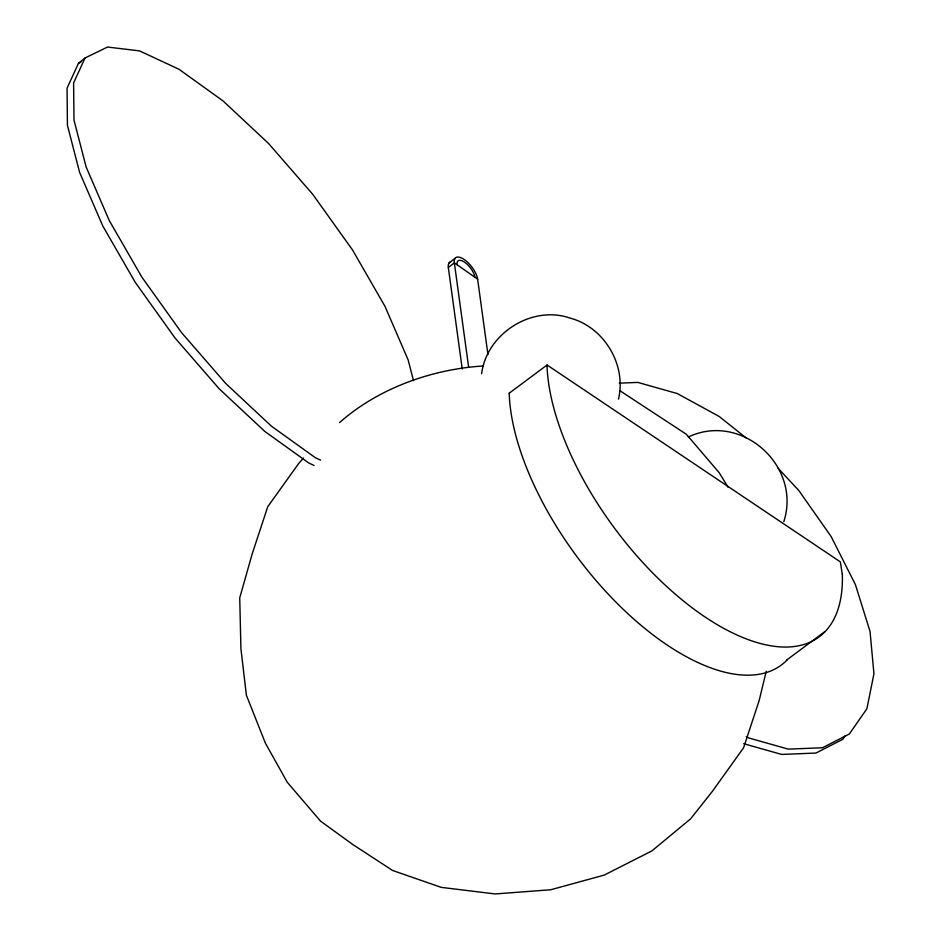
<?xml version="1.0" encoding="UTF-8"?>
<svg xmlns="http://www.w3.org/2000/svg" width="941" height="941" viewBox="0 0 941 941"><rect width="100%" height="100%" fill="white"/><g stroke="black" fill="none" stroke-linecap="round" stroke-linejoin="round"><path stroke-width="1.41" d="M481.639 373.671C486.662 333.726 531.841 304.672 570.281 318.152C604.24 327.197 626.753 365.014 618.449 399.172M783.818 521.643C801.838 465.83 741.296 411.711 688.259 437.036M766.256 671.168L759.175 700.516L743.566 747.801L712.29 791.487L690.588 818.858L651.948 850.887L604.263 875.071L550.791 889.751L495.166 893.95L441.2 887.363L392.55 870.449L352.546 844.348L320.434 821.034L287.228 782.206L265.386 743.131L246.389 695.27L240.92 648.584L239.732 597.829L252.317 553.449L267.762 506.693L298.685 463.478L303.496 458.02M413.511 380.635L408.135 359.897L384.987 306.343L352.452 249.859L312.73 194.305L268.55 143.467L222.899 100.805L178.908 69.234L139.574 50.896L107.556 47.05L85.066 57.954L78.503 63.247L67.058 88.16L67.434 125.376L79.609 172.368L102.757 225.922L135.292 282.406L175.014 337.96L219.194 388.798L264.844 431.449L308.836 463.031L314.082 465.477M85.066 57.954L73.61 82.855L73.986 120.072L86.16 167.063L109.309 220.617L141.856 277.101L181.566 332.655L225.758 383.493L271.396 426.155L315.388 457.726L320.634 460.173M845.289 735.697L842.783 739.297L815.941 753.059L781.653 754.423L743.637 743.684M339.572 422.556C378.188 388.339 431.978 369.084 483.145 366.002M449.116 262.939L455.126 258.257M462.231 368.99L448.328 267.503L454.338 262.821A16.809 7.081 52.1 0 1 464.431 259.669A16.809 7.081 52.1 0 1 477.628 279.171L487.944 354.557M509.269 393.15L547.062 365.002L840.36 561.883L842.207 573.928M786.97 659.817L824.763 631.67M78.503 63.247L81.008 62.035M619.272 383.14L637.845 382.411L677.261 393.55L719.124 416.416L746.001 437.859M746.248 736.591L748.789 737.979L788.205 749.118L822.505 747.754L849.335 733.992L866.884 708.773L873.942 673.803L870.037 631.458L855.428 584.655L831.126 536.546L798.768 490.437L778.195 468.383M619.966 390.762L686.307 434.236L719.147 472.641L728.216 487.414M477.628 279.171L454.338 262.821L468.642 367.202M448.328 267.503A16.809 7.081 52.1 0 1 450.645 261.892M457.079 264.739A12.856 5.411 52.1 0 1 464.795 262.339A12.856 5.411 52.1 0 1 474.887 277.242M787.099 659.982A208.443 99.193 53.3 0 1 623.048 609.145A208.443 99.193 53.3 0 1 509.199 393.103M842.324 574.01A208.443 99.193 53.3 0 1 699.304 613.014A208.443 99.193 53.3 0 1 546.992 364.955"/></g></svg>
